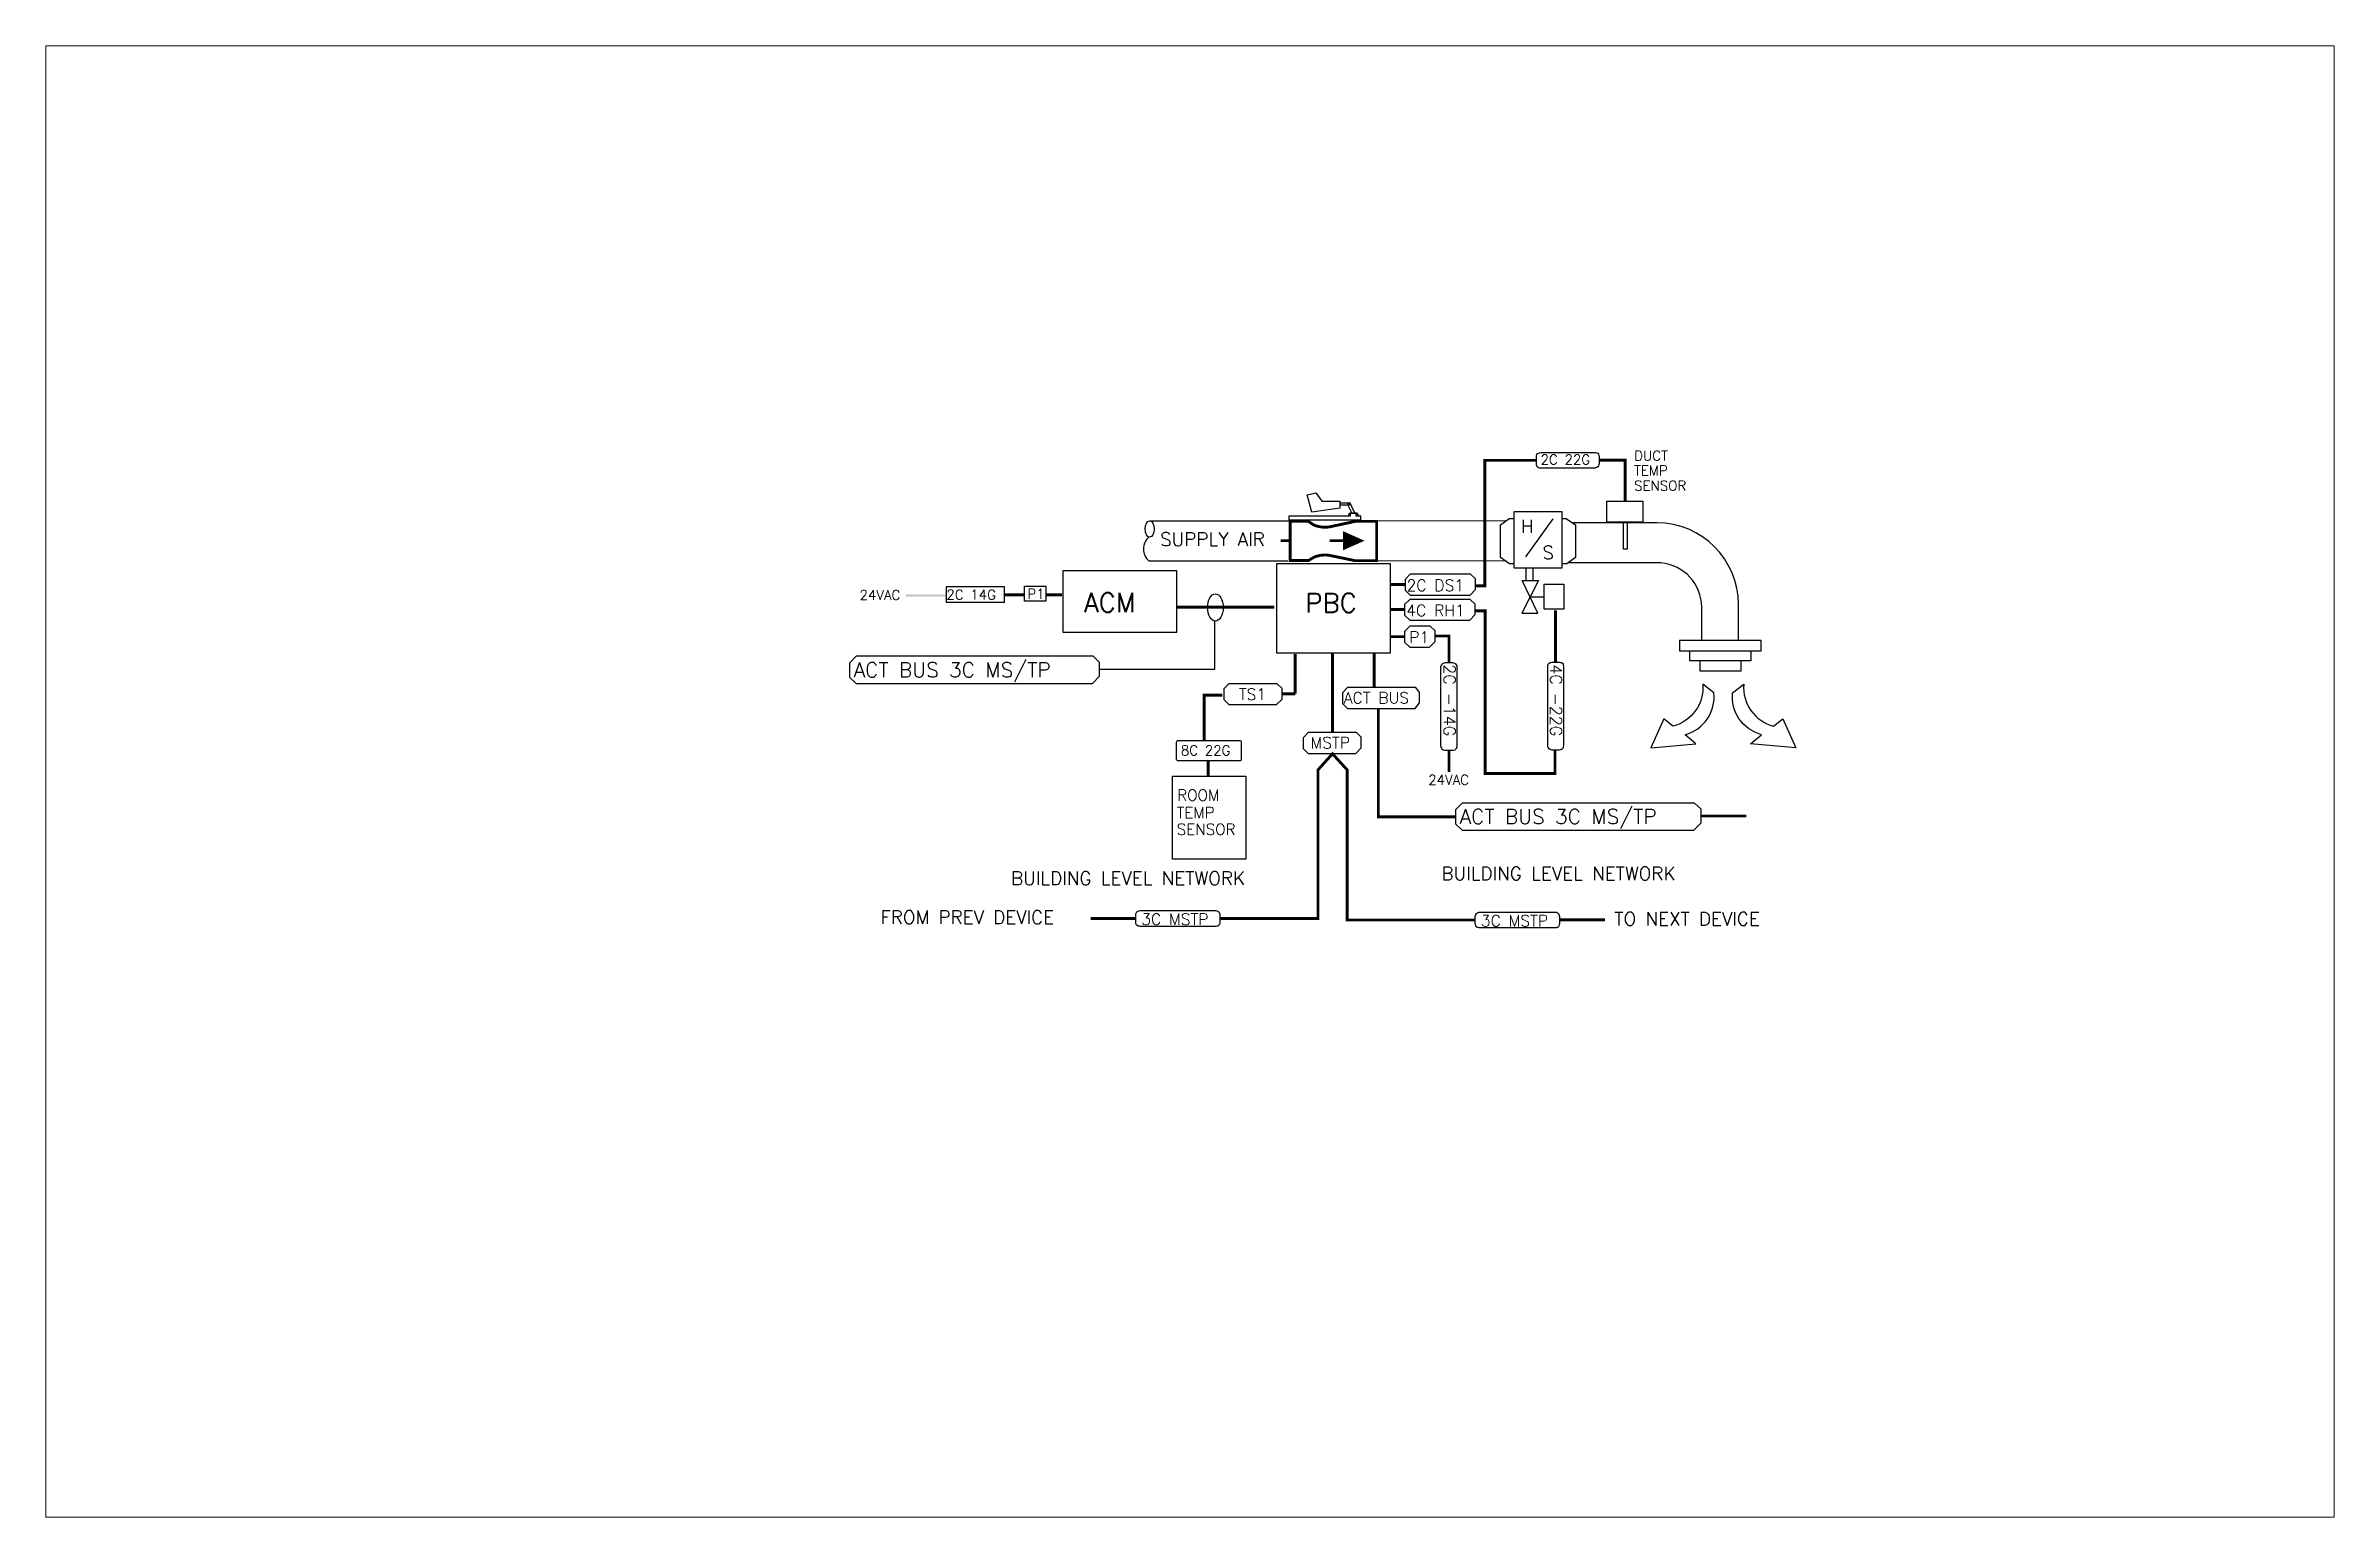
# Paper-space layout 'Layout1' of a CAD drawing. Extents: x 0.7 to 16.1, y 0.3 to 10.2.
# The model-space entities are those that its viewports show. They can reach past a viewport. Long polylines and large blocks are cut down to what shows.
import ezdxf

# ---------------------------------------------------------------- set-up
doc = ezdxf.new("R2010")
doc.units = 0
doc.header["$LTSCALE"] = 96
doc.header["$MEASUREMENT"] = 0
for name, color, linetype in [('COIL', 7, 'CONTINUOUS'), ('DUCT TEMP', 7, 'CONTINUOUS'), ('MVIEW', 1, 'CONTINUOUS'), ('SUP', 7, 'CONTINUOUS'), ('TEMP SENS', 7, 'CONTINUOUS')]:
    doc.layers.add(name, color=color, linetype=linetype)
doc.styles.get("Standard").update_dxf_attribs({"font": 'ROMANS'})

msp = doc.modelspace()

# ---------------------------------------------------------------- hatches: boundary and pattern name
at = {"layer": 'SUP', "linetype": 'Continuous', "transparency": 33554687}
msp.add_hatch(color=7, dxfattribs=at).paths.add_polyline_path([(647.8, 627.9), (647.8, 629.4), (621.8, 629.4), (621.8, 627.9)])

# ---------------------------------------------------------------- linework, layer by layer
at = {"layer": 'COIL', "color": 7, "linetype": 'Continuous'}
msp.add_lwpolyline([(989.8, 616.4), (989.8, 623.2), (986.7, 626.2), (947.5, 626.2), (944.2, 622.8), (944.2, 616), (947.5, 612.8), (986.3, 612.8)], close=True, dxfattribs=at)
at = {"layer": 'COIL', "color": 7, "linetype": 'Continuous', "const_width": 1.85}
for points in [[(944.2, 619.6), (935.2, 619.6)], [(996.3, 595.4), (996.3, 618.8), (989.8, 618.8)]]:
    msp.add_lwpolyline(points, dxfattribs=at)
at = {"layer": 'COIL', "color": 7, "ltscale": 2, "const_width": 1.85}
for points in [[(1041.8, 619.2), (1041.8, 585.6)], [(1041.4, 528.8), (1041.4, 513.7), (996.3, 513.7), (996.3, 595.4)], [(977.1, 485.6), (977.1, 485.6), (927.2, 485.6), (927.2, 555.7)]]:
    msp.add_lwpolyline(points, dxfattribs=at)
at = {"layer": 'DUCT TEMP', "color": 7, "ltscale": 2, "const_width": 1.85}
for points in [[(1029.4, 716.1), (996.1, 716.1), (996.1, 635), (990.1, 635)], [(1086.8, 689.7), (1086.8, 716.2), (1069.9, 716.2)]]:
    msp.add_lwpolyline(points, dxfattribs=at)
at = {"layer": 'DUCT TEMP', "color": 7, "lineweight": 25, "transparency": 33554687}
msp.add_lwpolyline([(1069.9, 713.9), (1069.8, 713.3), (1069.6, 712.6), (1069.1, 711.9), (1068.4, 711.5), (1067.7, 711.2), (1067.1, 711), (1032.2, 711), (1031.5, 711), (1030.7, 711.3), (1030.2, 711.8), (1029.7, 712.4), (1029.5, 713.1), (1029.4, 713.7), (1029.4, 718.3), (1029.5, 718.9), (1029.7, 719.8), (1030.2, 720.4), (1030.7, 720.8), (1031.5, 721), (1032.2, 721.2), (1067.1, 721.2), (1067.7, 721.2), (1068.4, 721), (1069.1, 720.6), (1069.6, 720), (1069.8, 719.1), (1069.9, 718.5)], close=True, dxfattribs=at)
at = {"layer": 'DUCT TEMP', "color": 7, "linetype": 'Continuous', "lineweight": 25}
for points in [[(1098.2, 676.2), (1074.9, 676.2), (1074.9, 689.7), (1098.2, 689.7)], [(1088, 658.7), (1085.7, 658.7), (1085.7, 676), (1088, 676)]]:
    msp.add_lwpolyline(points, close=True, dxfattribs=at)
at = {"layer": 'DUCT TEMP', "color": 7, "linetype": 'Continuous', "const_width": 1.85}
msp.add_lwpolyline([(944.5, 635.8), (935.5, 635.8)], dxfattribs=at)
at = {"layer": 'DUCT TEMP', "color": 7, "linetype": 'Continuous'}
msp.add_lwpolyline([(990.1, 632.6), (990.1, 639.4), (986.9, 642.5), (947.8, 642.5), (944.5, 639), (944.5, 632.2), (947.8, 629), (986.6, 629)], close=True, dxfattribs=at)
at = {"layer": 'SUP', "color": 7, "linetype": 'Continuous', "lineweight": 25}
for p, q in [((779.6, 677), (869.6, 677)), ((921.3, 677.1), (1009.6, 676.9)), ((921.3, 651.4), (1009.2, 651.2)), ((1022.8, 638.3), (1022.8, 646.5)), ((1027.3, 638.5), (1027.3, 646.7))]:
    msp.add_line(p, q, dxfattribs=at)
at = {"layer": 'SUP', "color": 7, "linetype": 'Continuous'}
for p, q in [((1040, 678.2), (1022.3, 653.8)), ((821.6, 581), (821.6, 612.5)), ((746.9, 581), (821.6, 581))]:
    msp.add_line(p, q, dxfattribs=at)
at = {"layer": 'SUP', "color": 7, "linetype": 'Continuous', "lineweight": 25}
for points in [[(869.4, 677.5), (915.9, 677.5), (915.9, 680), (912.8, 680), (912.8, 681.7), (909.1, 681.7), (909.1, 680), (869.4, 680)], [(890.7, 689.7), (902.4, 689.7), (902.4, 685.1), (884.3, 682.5), (881.3, 693.8), (886.9, 695.1)], [(908.2, 688.2), (908, 688.4), (907.8, 688.5), (907.7, 688.4), (907.5, 688.2), (907.7, 688), (907.8, 687.9), (908, 688)], [(796.9, 644.7), (723.2, 644.7), (723.2, 605.1), (796.9, 605.1)], [(935.2, 649.2), (861.5, 649.2), (861.5, 591.6), (935.2, 591.6)], [(1020.1, 638.3), (1030.7, 638.3), (1019.9, 617.3), (1030.4, 617.3)], [(1034.4, 636), (1047.2, 636), (1047.2, 619.9), (1034.4, 619.9)], [(1174.6, 599.6), (1121.9, 599.6), (1121.9, 593), (1174.6, 593)]]:
    msp.add_lwpolyline(points, close=True, dxfattribs=at)
for points in [[(902.3, 688.7), (908.5, 688.7), (908.5, 687.1), (902.5, 687.1)], [(907.1, 680.2), (907.7, 680.2), (908.8, 682.1), (913.1, 682.1), (914.4, 680.2), (915.3, 680.2)], [(910.1, 682.1), (907.5, 687.4)], [(908.5, 689.1), (911.9, 682.1)], [(1025.3, 627.8), (1034.6, 627.8)], [(1168, 593), (1168, 586.4), (1128.5, 586.4), (1128.5, 593)], [(1161.5, 586.4), (1161.5, 579.9), (1135.2, 579.9), (1135.2, 586.4)]]:
    msp.add_lwpolyline(points, dxfattribs=at)
at = {"layer": 'SUP', "color": 7, "linetype": 'Continuous'}
for points in [[(1014.9, 682.6), (1014.9, 646.6), (1046.1, 646.6), (1046.1, 682.8), (1014.9, 682.8)], [(1014.9, 649.2), (1012.1, 649.2), (1006.2, 653.3), (1006.2, 674.4), (1011.8, 678.5), (1014.9, 678.5)], [(1046.1, 678.5), (1048.7, 678.5), (1054.6, 674.4), (1054.6, 653.3), (1049, 649.2), (1046.1, 649.2)]]:
    msp.add_lwpolyline(points, dxfattribs=at)
at = {"layer": 'SUP', "color": 7}
for points, format in [([(778.8, 666.4, 0.451799), (778.8, 651.1), (868.7, 651.1)], "xyb"), ([(918.3, 664.1, 0, 12.3, 0), (904.5, 664.1, 12.3, 12.3, 0)], "xyseb")]:
    msp.add_lwpolyline(points, format=format, dxfattribs=at)
at = {"layer": 'SUP', "color": 7, "linetype": 'Continuous', "lineweight": 20, "const_width": 1.85}
msp.add_lwpolyline([(895.4, 654.7, 0.14165), (885.3, 653.3), (882.1, 651.3), (870.3, 651.3), (870.3, 676.6), (882, 676.6), (885.3, 674.4, 0.14165), (895.4, 673), (912.2, 676.6), (926.2, 676.6), (926.2, 651.2), (912.2, 651.2), (895.4, 654.7)], format="xyb", dxfattribs=at)
at = {"layer": 'SUP', "color": 7, "linetype": 'Continuous', "lineweight": 25}
for points in [[(1160, 599.6), (1160, 622.8, 0.413991), (1107.3, 675.7), (1053.1, 675.7)], [(1136.3, 599.6), (1136.3, 621.1, 0.388706), (1109.9, 649.8), (1049.9, 649.8)]]:
    msp.add_lwpolyline(points, format="xyb", dxfattribs=at)
at = {"layer": 'SUP', "color": 7, "const_width": 1.85}
for points in [[(870.8, 664.1), (864.2, 664.1)], [(911.4, 664.1), (895.7, 664.1)]]:
    msp.add_lwpolyline(points, dxfattribs=at)
at = {"layer": 'SUP'}
for points in [[(647.8, 624.4), (685.7, 624.4), (685.7, 634.3), (647.8, 634.3)], [(698.5, 634.7), (712.4, 634.7), (712.4, 625), (698.5, 625)]]:
    msp.add_lwpolyline(points, close=True, dxfattribs=at)
at = {"layer": 'SUP', "color": 7, "ltscale": 2, "const_width": 1.85}
for points in [[(698.5, 629.1), (685.7, 629.1)], [(712.4, 629.1), (722.7, 629.1)]]:
    msp.add_lwpolyline(points, dxfattribs=at)
at = {"layer": 'SUP', "color": 7, "linetype": 'Continuous', "const_width": 1.85}
for points in [[(796.9, 621.2), (860.1, 621.2)], [(897.6, 540.1), (897.6, 591.5)], [(944.2, 602.1), (935.4, 602.1)], [(963.9, 602.5), (972.9, 602.5), (972.9, 585.3)], [(888.2, 511.2), (888.2, 516), (897.6, 526.4), (907.1, 516), (907.1, 511.2)], [(972.9, 528.5), (972.9, 514.7)], [(888.2, 511.2), (888.2, 419.9), (824.8, 419.9)], [(907.1, 511.2), (907.1, 419), (989.9, 419)], [(1165.2, 486.2), (1135.8, 486.2)], [(770.4, 419.9), (741.2, 419.9)], [(1073.7, 419.1), (1044.3, 419.1)]]:
    msp.add_lwpolyline(points, dxfattribs=at)
at = {"layer": 'SUP', "color": 7, "linetype": 'Continuous'}
for points in [[(963.9, 599), (963.9, 605.9), (960.8, 608.9), (947.5, 608.9), (944.2, 605.5), (944.2, 598.6), (947.5, 595.4), (960.4, 595.4)], [(589.8, 571.8), (742.4, 571.8), (746.9, 576.5), (746.9, 585.4), (742.8, 589.4), (589.8, 589.4), (585.5, 584.9), (585.5, 576)], [(953.9, 559.3), (953.9, 566.1), (951.4, 569.2), (907.3, 569.2), (904, 565.7), (904, 558.9), (907.3, 555.7), (951, 555.7)], [(916.2, 530.2), (916.2, 537.1), (913.1, 540.1), (881.9, 540.1), (878.6, 536.7), (878.6, 529.8), (881.9, 526.6), (912.7, 526.6)], [(981.4, 477), (1131.2, 477), (1135.8, 481.7), (1135.8, 490.6), (1131.7, 494.5), (981.4, 494.5), (977.1, 490.1), (977.1, 481.2)]]:
    msp.add_lwpolyline(points, close=True, dxfattribs=at)
at = {"layer": 'SUP', "color": 7, "linetype": 'Continuous', "lineweight": 20, "const_width": 1.85}
msp.add_lwpolyline([(924.5, 569.2), (924.5, 591.2)], dxfattribs=at)
at = {"layer": 'SUP', "color": 7, "lineweight": 25, "transparency": 33554687}
for points in [[(970.6, 528.5), (969.9, 528.6), (969.2, 528.8), (968.6, 529.2), (968.2, 530), (967.8, 530.6), (967.7, 531.3), (967.7, 582.5), (967.8, 583.2), (968.2, 584), (968.6, 584.5), (969.2, 585), (969.9, 585.2), (970.6, 585.3), (975.1, 585.3), (975.8, 585.2), (976.7, 585), (977.2, 584.5), (977.6, 584), (977.9, 583.2), (978, 582.5), (978, 531.3), (977.9, 530.6), (977.6, 530), (977.2, 529.2), (976.7, 528.8), (975.8, 528.6), (975.1, 528.5)], [(1039.5, 528.8), (1038.9, 528.9), (1038.2, 529.2), (1037.6, 529.6), (1037.1, 530.4), (1036.8, 531), (1036.7, 531.7), (1036.7, 582.8), (1036.8, 583.6), (1037.1, 584.3), (1037.6, 584.9), (1038.2, 585.3), (1038.9, 585.5), (1039.5, 585.6), (1044.1, 585.6), (1044.8, 585.5), (1045.6, 585.3), (1046.2, 584.9), (1046.6, 584.3), (1046.8, 583.6), (1047, 582.8), (1047, 531.7), (1046.8, 531), (1046.6, 530.4), (1046.2, 529.6), (1045.6, 529.2), (1044.8, 528.9), (1044.1, 528.8)], [(770.4, 422.2), (770.5, 422.9), (770.7, 423.5), (771.2, 424.2), (771.9, 424.6), (772.6, 425), (773.2, 425.1), (822, 425.1), (822.8, 425), (823.5, 424.6), (824.1, 424.2), (824.5, 423.5), (824.7, 422.9), (824.8, 422.2), (824.8, 417.7), (824.7, 417), (824.5, 416.1), (824.1, 415.6), (823.5, 415.1), (822.8, 414.9), (822, 414.8), (773.2, 414.8), (772.6, 414.9), (771.9, 415.1), (771.2, 415.6), (770.7, 416.1), (770.5, 417), (770.4, 417.7)], [(989.9, 421.3), (990, 421.9), (990.2, 422.6), (990.7, 423.2), (991.4, 423.7), (992.1, 424), (992.8, 424.1), (1041.5, 424.1), (1042.3, 424), (1043, 423.7), (1043.6, 423.2), (1044, 422.6), (1044.2, 421.9), (1044.3, 421.3), (1044.3, 416.7), (1044.2, 416), (1044, 415.2), (1043.6, 414.6), (1043, 414.2), (1042.3, 414), (1041.5, 413.9), (992.8, 413.9), (992.1, 414), (991.4, 414.2), (990.7, 414.6), (990.2, 415.2), (990, 416), (989.9, 416.7)]]:
    msp.add_lwpolyline(points, close=True, dxfattribs=at)
at = {"layer": 'SUP', "color": 7, "linetype": 'Continuous', "lineweight": 25}
for points in [[(1144.2, 565.9), (1137, 571.4, -0.365981), (1117.7, 544.3), (1111.7, 548.9), (1103.3, 530.3), (1132.5, 532.9), (1125.5, 538.7, 0.367478)], [(1156.2, 565.9), (1163.4, 571.4, 0.365981), (1182.7, 544.3), (1188.7, 548.9), (1197.1, 530.3), (1167.8, 532.9), (1174.9, 538.7, -0.367478)]]:
    msp.add_lwpolyline(points, format="xyb", close=True, dxfattribs=at)
at = {"layer": 'SUP', "color": 7}
msp.add_ellipse((779.4, 671.7), major_axis=(0, 5.27), ratio=0.55893, dxfattribs=at)
at = {"layer": 'SUP', "color": 7, "linetype": 'Continuous'}
msp.add_ellipse((821.9, 621), major_axis=(0, 8.78), ratio=0.575757, dxfattribs=at)
at = {"layer": 'TEMP SENS', "color": 7, "linetype": 'Continuous', "const_width": 1.85}
for points in [[(873.5, 565.2), (873.5, 590.9)], [(814.6, 535), (814.6, 564.3), (826.4, 564.3)], [(865, 565.2), (873.5, 565.2)]]:
    msp.add_lwpolyline(points, dxfattribs=at)
at = {"layer": 'TEMP SENS', "color": 7, "linetype": 'Continuous'}
for points in [[(865, 561.8), (865, 568.7), (861.9, 571.7), (830.7, 571.7), (827.4, 568.3), (827.4, 561.4), (830.7, 558.2), (861.5, 558.2)], [(794.1, 511.9), (841.5, 511.9), (841.5, 458.3), (794.1, 458.3)]]:
    msp.add_lwpolyline(points, close=True, dxfattribs=at)
at = {"layer": 'TEMP SENS', "color": 7, "linetype": 'Continuous', "lineweight": 25, "transparency": 33554687}
msp.add_lwpolyline([(797.6, 522), (837.8, 522, 0.414214), (838.8, 523), (838.8, 533.8, 0.414214), (837.8, 534.8), (797.6, 534.8, 0.414214), (796.6, 533.8), (796.6, 523, 0.414214)], format="xyb", close=True, dxfattribs=at)
at = {"layer": 'TEMP SENS', "color": 7, "ltscale": 2, "const_width": 1.85}
msp.add_lwpolyline([(817.2, 522), (817.2, 511.9)], dxfattribs=at)

# ---------------------------------------------------------------- texts
at = {"layer": 'COIL', "color": 7, "linetype": 'Continuous'}
msp.add_text('4C RH1', height=7.35, dxfattribs=at).set_placement((945.3, 615.4))
at = {"layer": 'COIL', "color": 7, "ltscale": 2}
msp.add_text('4C -22G', height=7.54, rotation=270, dxfattribs=at).set_placement((1038.4, 584.3))
at = {"layer": 'DUCT TEMP', "color": 7, "transparency": 33554687}
for s, p in [('2C 22G', (1032.1, 713.4)), ('TEMP', (1092.6, 706.3)), ('DUCT', (1092.6, 715.9)), ('SENSOR', (1092.6, 696.5))]:
    msp.add_text(s, height=6.34, dxfattribs=at).set_placement(p)
at = {"layer": 'DUCT TEMP', "color": 7, "linetype": 'Continuous'}
msp.add_text('2C DS1', height=7.35, dxfattribs=at).set_placement((945.5, 631.6))
at = {"layer": 'SUP', "color": 7, "linetype": 'Continuous'}
for s, height, p in [('SUPPLY AIR', 8.67, (786.2, 660.7)), ('H', 8.5, (1019.5, 669.2)), ('S', 8.5, (1033.4, 652.2)), ('ACM', 12.35, (736.9, 618)), ('PBC', 12.35, (880, 617.7)), ('P1', 7.35, (947.3, 598.1)), ('ACT BUS 3C MS/TP', 9.588, (588.1, 575.9)), ('ACT BUS', 7.35, (904.9, 558.9)), ('MSTP', 7.35, (883.4, 529.9)), ('ACT BUS 3C MS/TP', 9.588, (979.8, 481.1)), ('BUILDING LEVEL NETWORK', 8.674, (689.8, 441.6)), ('BUILDING LEVEL NETWORK', 8.674, (968, 444.7)), ('FROM PREV DEVICE ', 8.674, (605.4, 416.4)), ('3C MSTP', 7.35, (774, 415.8)), ('3C MSTP', 7.35, (993.5, 414.8)), ('TO NEXT DEVICE ', 8.674, (1079.8, 415.4))]:
    msp.add_text(s, height=height, dxfattribs=at).set_placement(p)
at = {"layer": 'SUP', "color": 7, "transparency": 33554687}
for s, p in [('24VAC', (591.9, 625.9)), ('2C 14G', (648, 626.1)), ('P1', (700.4, 626.6)), ('24VAC', (959.5, 506.4))]:
    msp.add_text(s, height=6.34, dxfattribs=at).set_placement(p)
at = {"layer": 'SUP', "color": 7, "ltscale": 2}
msp.add_text('2C -14G', height=7.54, rotation=270, dxfattribs=at).set_placement((969.5, 584.3))
at = {"layer": 'TEMP SENS', "color": 7, "linetype": 'Continuous'}
for s, height, p in [('TS1', 7.35, (837.1, 561.2)), ('ROOM', 7.16, (797.2, 496.1)), ('TEMP', 7.16, (796.9, 484.8)), ('SENSOR', 7.16, (796.9, 474))]:
    msp.add_text(s, height=height, dxfattribs=at).set_placement(p)
at = {"layer": 'TEMP SENS', "color": 7, "transparency": 33554687}
msp.add_text('8C 22G', height=6.34, dxfattribs=at).set_placement((799.6, 525.4))

psp = doc.layouts.get("Layout1")

# ---------------------------------------------------------------- viewports
at = {"layer": 'MVIEW'}
psp.add_viewport(center=(8.368, 5.293), size=(15.405, 9.90426), view_center_point=(805.5, 508.5), view_height=951, dxfattribs=at)

doc.saveas('drawing.dxf')
